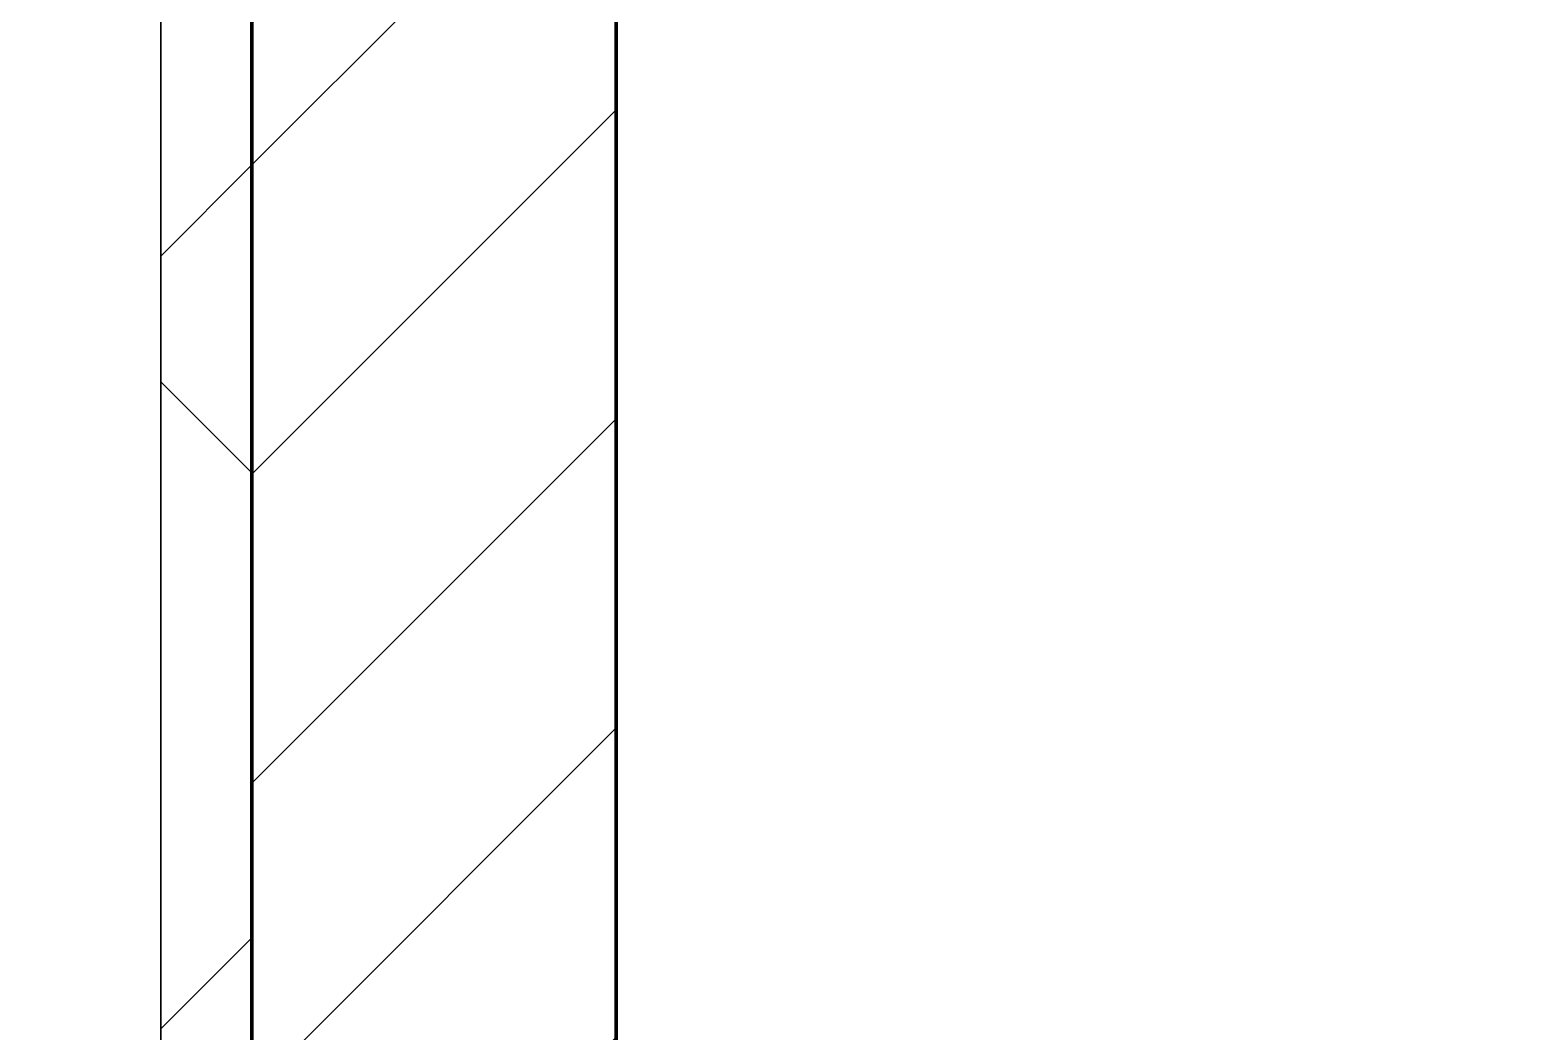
# Model space of a CAD drawing. Header units: millimetres. Extents: x -726012 to -647389, y -20772 to 18805.
# Drawn here: x -698800 to -697974, y 882 to 1432 of the extents above; entities that cross this region are included whole.
import ezdxf
from ezdxf.xclip import XClip

# ---------------------------------------------------------------- set-up
doc = ezdxf.new("R2010")
doc.units = ezdxf.units.MM
doc.header["$XCLIPFRAME"] = 0
for name, color, linetype, lineweight in [('A-GLAZ-CURT', 2, 'Continuous', 9), ('A-WALL', 5, 'Continuous', 35), ('A-WALL-FNSH', 2, 'Continuous', 35), ('A-WALL-PATT', 1, 'Continuous', 35)]:
    doc.layers.add(name, color=color, linetype=linetype, lineweight=lineweight)
doc.layers.add('A11_ALU.SOLID SHEET', color=2, linetype='Continuous')

# ---------------------------------------------------------------- blocks, each defined once
blk = doc.blocks.new('PPLS-PP19_Custom Tile Pattern - Custom Tile Pattern-V45-4233-01 ENLARGED MULTI-PURPOSE LEVEL - REFLECTED CEILING PLAN - SHEET 4')
at = {"layer": 'A-GLAZ-CURT'}
for p, q in [((-300, 0), (300, 0)), ((300, 0), (-300, 0)), ((195.99, 0), (213.31, 0)), ((213.31, 0), (195.99, 0)), ((230.06, 0), (300, 0)), ((-300, -50), (300, -50)), ((300, -50), (-300, -50))]:
    blk.add_line(p, q, dxfattribs=at)
for points, knots in [([(-114.1, 0), (-113, 0), (-108.61, 0), (-96.78, 0), (-71.33, 0), (-42.53, 0), (-12.78, 0), (4.23, 0), (9.43, 0), (10.04, 0)], [-5602.276082, -5602.276082, -5602.276082, -5602.276082, -5430.283136, -5103.229623, -4799.173296, -4065.652676, -3589.737505, -3285.047089, -3066.359526, -3066.359526, -3066.359526, -3066.359526]), ([(9.32, 0), (9.08, 0), (7.65, 0), (2.57, 0), (-12.23, 0), (-25.64, 0), (-40, 0), (-56.24, 0), (-75.59, 0), (-94, 0), (-109.74, 0), (-113.27, 0), (-114.09, 0)], [-2922.926651, -2922.926651, -2922.926651, -2922.926651, -2882.788014, -2720.818881, -2518.50168, -2125.455881, -1792.521578, -1466.981642, -1208.454564, -789.402658, -501.969187, -365.365831, -365.365831, -365.365831, -365.365831]), ([(31.18, 0), (25.97, 0), (11.99, 0), (-16.92, 0), (-47.42, 0), (-65.77, 0), (-66.37, 0), (-66.38, 0)], [-4496.803627, -4496.803627, -4496.803627, -4496.803627, -4222.080604, -3745.412743, -2981.410125, -2542.574734, -2498.224237, -2498.224237, -2498.224237, -2498.224237]), ([(50.25, 0), (45.19, 0), (36, 0), (24.07, 0), (12.82, 0), (-2.9, 0), (-20.62, 0), (-32.81, 0), (-44.85, 0), (-51.43, 0), (-51.79, 0)], [-2579.643523, -2579.643523, -2579.643523, -2579.643523, -2313.748533, -2106.613311, -1925.670641, -1617.263037, -1290.787923, -1039.307308, -819.71621, -644.910881, -644.910881, -644.910881, -644.910881]), ([(-31.66, 0), (-25.93, 0), (-16.06, 0), (2.5, 0), (8.65, 0), (9.48, 0)], [-3224.08875, -3224.08875, -3224.08875, -3224.08875, -2864.387349, -2439.246196, -2366.412601, -2366.412601, -2366.412601, -2366.412601]), ([(30.82, 0), (29.27, 0), (20.14, 0), (3.54, 0), (-14.59, 0), (-28.88, 0), (-31.35, 0)], [-10462.034656, -10462.034656, -10462.034656, -10462.034656, -10363.088938, -9884.23066, -9424.652049, -9299.586361, -9299.586361, -9299.586361, -9299.586361]), ([(-31.34, 0), (-28.39, 0), (-16.99, 0), (8.83, 0), (34.94, 0), (50.43, 0), (51.33, 0)], [-6062.162279, -6062.162279, -6062.162279, -6062.162279, -5862.463379, -5340.621928, -4573.028122, -4525.413698, -4525.413698, -4525.413698, -4525.413698]), ([(9.82, 0), (6.88, 0), (-2.77, 0), (-17.6, 0), (-28.63, 0), (-30.74, 0)], [-3484.195409, -3484.195409, -3484.195409, -3484.195409, -3333.063701, -2994.501669, -2710.888442, -2710.888442, -2710.888442, -2710.888442]), ([(-30.52, 0), (-27.11, 0), (-17.83, 0), (5.99, 0), (22.06, 0), (37.44, 0), (45.92, 0), (57.76, 0), (64.47, 0), (72.74, 0), (75.22, 0), (76.03, 0), (76.21, 0)], [-2323.618664, -2323.618664, -2323.618664, -2323.618664, -2142.497158, -1716.209403, -1206.526904, -1089.329421, -901.315459, -753.071572, -495.328968, -421.953223, -334.951786, -290.452333, -290.452333, -290.452333, -290.452333]), ([(8.33, 0), (8.19, 0), (7.18, 0), (0.32, 0), (-13.89, 0), (-24.92, 0), (-29.03, 0)], [-3574.286521, -3574.286521, -3574.286521, -3574.286521, -3526.962355, -3285.499107, -2903.012179, -2680.714891, -2680.714891, -2680.714891, -2680.714891]), ([(-28.57, 0), (-26.93, 0), (-20.29, 0), (-11.45, 0), (0.57, 0), (7.65, 0), (9.82, 0)], [-5361.429781, -5361.429781, -5361.429781, -5361.429781, -5261.36855, -5050.479954, -4785.90057, -4670.542186, -4670.542186, -4670.542186, -4670.542186]), ([(-15.19, 0), (-13.07, 0), (-2.77, 0), (7.85, 0), (9.05, 0)], [-461.142613, -461.142613, -461.142613, -461.142613, -429.606584, -425.607381, -425.607381, -425.607381, -425.607381]), ([(-2.63, 0), (-2.47, 0), (-1.22, 0), (3.76, 0), (8.9, 0), (9.79, 0)], [-226.825321, -226.825321, -226.825321, -226.825321, -220.269177, -206.416616, -203.628827, -203.628827, -203.628827, -203.628827]), ([(103.09, 0), (101.08, 0), (86.31, 0), (63.34, 0), (35.84, 0), (12, 0), (3.08, 0), (-1.67, 0), (-2.25, 0)], [-375.435014, -375.435014, -375.435014, -375.435014, -369.147452, -330.153101, -307.516438, -285.83788, -246.234814, -234.646884, -234.646884, -234.646884, -234.646884]), ([(24.69, 0), (24.54, 0), (20.99, 0), (15.59, 0), (11.01, 0), (9.77, 0)], [-4368.572414, -4368.572414, -4368.572414, -4368.572414, -4306.476363, -4080.000647, -3784.869105, -3784.869105, -3784.869105, -3784.869105]), ([(9.81, 0), (20.18, 0), (44.43, 0), (88.72, 0), (120.63, 0), (138.28, 0), (138.53, 0)], [-424.759145, -424.759145, -424.759145, -424.759145, -390.253598, -346.313304, -291.370682, -290.5735, -290.5735, -290.5735, -290.5735]), ([(9.85, 0), (12.88, 0), (16.09, 0), (22.91, 0), (31, 0), (39.04, 0), (51.19, 0), (58.74, 0), (61.34, 0), (61.45, 0)], [-2355.397076, -2355.397076, -2355.397076, -2355.397076, -2084.094819, -1956.422387, -1818.904206, -1645.594513, -1443.202566, -1228.752106, -1120.932285, -1120.932285, -1120.932285, -1120.932285]), ([(50.45, 0), (47.49, 0), (38.62, 0), (27.02, 0), (15.37, 0), (9.89, 0)], [-4259.967552, -4259.967552, -4259.967552, -4259.967552, -4098.545751, -3766.694881, -3485.427997, -3485.427997, -3485.427997, -3485.427997]), ([(10.05, 0), (11.7, 0), (17.04, 0), (22.54, 0), (24.49, 0)], [-203.360633, -203.360633, -203.360633, -203.360633, -198.214427, -187.717507, -187.717507, -187.717507, -187.717507]), ([(10.05, 0), (11.37, 0), (15.56, 0), (21.24, 0), (24.62, 0), (24.72, 0), (24.72, 0)], [-4666.429624, -4666.429624, -4666.429624, -4666.429624, -4596.498881, -4445.288762, -4384.376941, -4376.041937, -4376.041937, -4376.041937, -4376.041937]), ([(18.16, 0), (19.15, 0), (24.25, 0), (25.66, 0), (26.12, 0)], [-5700.113719, -5700.113719, -5700.113719, -5700.113719, -5554.232259, -5302.431367, -5302.431367, -5302.431367, -5302.431367]), ([(51.33, 0), (48.35, 0), (42.95, 0), (29.53, 0), (20.67, 0), (18.85, 0), (18.16, 0)], [-6513.556976, -6513.556976, -6513.556976, -6513.556976, -6314.283804, -6135.05769, -5972.647715, -5832.674503, -5832.674503, -5832.674503, -5832.674503]), ([(27.44, 0), (27.9, 0), (29.54, 0), (37.63, 0), (45.75, 0), (51.31, 0)], [-5037.309798, -5037.309798, -5037.309798, -5037.309798, -4887.603822, -4705.298446, -4388.669909, -4388.669909, -4388.669909, -4388.669909]), ([(27.89, 0), (29.09, 0), (33.4, 0), (48.37, 0), (71.92, 0), (100.57, 0), (116.36, 0), (128.63, 0), (128.95, 0)], [-147.777612, -147.777612, -147.777612, -147.777612, -135.792042, -118.513713, -97.899267, -63.759246, -39.050993, -35.895543, -35.895543, -35.895543, -35.895543]), ([(51.17, 0), (49.96, 0), (43.96, 0), (36.46, 0), (30.82, 0)], [-498.192126, -498.192126, -498.192126, -498.192126, -360.610861, 0, 0, 0, 0]), ([(136.44, 0), (121.66, 0), (86.93, 0), (51.16, 0), (31.18, 0)], [-106.750556, -106.750556, -106.750556, -106.750556, -59.610984, 0, 0, 0, 0]), ([(134.38, 0), (126.03, 0), (106.28, 0), (76.86, 0), (57.82, 0), (46.51, 0), (41.18, 0), (36.02, 0), (35.54, 0), (35.54, 0)], [-446.135004, -446.135004, -446.135004, -446.135004, -401.860199, -357.622665, -341.267687, -334.000314, -326.15566, -319.318397, -317.489778, -317.489778, -317.489778, -317.489778]), ([(36.29, 0), (37.77, 0), (43.72, 0), (48.41, 0), (50.21, 0)], [-314.598523, -314.598523, -314.598523, -314.598523, -305.899624, -299.838748, -299.838748, -299.838748, -299.838748]), ([(70.61, 0), (66.16, 0), (59.15, 0), (52.26, 0), (51.33, 0)], [-4647.237329, -4647.237329, -4647.237329, -4647.237329, -4326.416877, -4275.769291, -4275.769291, -4275.769291, -4275.769291]), ([(76.63, 0), (74.8, 0), (67.65, 0), (58.67, 0), (52.02, 0), (51.35, 0)], [-3095.572228, -3095.572228, -3095.572228, -3095.572228, -2950.589685, -2634.532728, -2598.856003, -2598.856003, -2598.856003, -2598.856003]), ([(51.4, 0), (54.63, 0), (66.87, 0), (95.91, 0), (122.89, 0), (131.14, 0), (133.34, 0)], [-298.471936, -298.471936, -298.471936, -298.471936, -287.17622, -249.500363, -194.761443, -159.62089, -159.62089, -159.62089, -159.62089]), ([(53.18, 0), (53.06, 0), (52.7, 0), (51.91, 0), (51.43, 0)], [-622.740158, -622.740158, -622.740158, -622.740158, -566.066452, -508.229377, -508.229377, -508.229377, -508.229377]), ([(114.39, 0), (114.2, 0), (112.08, 0), (105.42, 0), (92.38, 0), (85.59, 0), (74.4, 0), (62.26, 0), (55.34, 0), (52.01, 0), (51.57, 0)], [-8148.58938, -8148.58938, -8148.58938, -8148.58938, -8105.191388, -7723.759874, -7531.75727, -7135.649961, -6924.452779, -6738.82075, -6548.303034, -6518.871504, -6518.871504, -6518.871504, -6518.871504]), ([(51.96, 0), (59.92, 0), (71.85, 0), (82.12, 0), (83.66, 0)], [-4514.376165, -4514.376165, -4514.376165, -4514.376165, -4094.177415, -3869.465285, -3869.465285, -3869.465285, -3869.465285]), ([(52.06, 0), (52.43, 0), (59.78, 0), (71.67, 0), (84.83, 0), (86.01, 0), (92.51, 0), (94.33, 0)], [-4374.505878, -4374.505878, -4374.505878, -4374.505878, -4353.683244, -3960.84581, -3759.045785, -3336.541051, -2783.776468, -2783.776468, -2783.776468, -2783.776468]), ([(61.47, 0), (61.47, 0), (61.21, 0), (54.61, 0), (53.71, 0), (53.56, 0)], [-1113.311073, -1113.311073, -1113.311073, -1113.311073, -1096.402191, -891.204116, -747.28819, -747.28819, -747.28819, -747.28819]), ([(76.22, 0), (75.58, 0), (73.64, 0), (71.05, 0), (70.61, 0)], [-193.634889, -193.634889, -193.634889, -193.634889, -31.537676, 0, 0, 0, 0]), ([(94.4, 0), (94.4, 0), (94.64, 0), (99.11, 0), (108.97, 0), (119.78, 0), (128.84, 0), (133.72, 0)], [-2348.345796, -2348.345796, -2348.345796, -2348.345796, -2310.419338, -2233.599744, -2052.234781, -1843.028543, -1590.72941, -1590.72941, -1590.72941, -1590.72941]), ([(129.02, 0), (129.02, 0), (124.41, 0), (122.35, 0), (114.96, 0), (108.04, 0), (103.09, 0)], [-35.386604, -35.386604, -35.386604, -35.386604, -31.430235, -22.807238, -15.488593, 0, 0, 0, 0]), ([(133.59, 0), (133.32, 0), (130.97, 0), (126.24, 0), (118.6, 0), (114.23, 0), (111.98, 0), (105.66, 0), (105.23, 0), (105.23, 0)], [-9692.532631, -9692.532631, -9692.532631, -9692.532631, -9677.714971, -9567.007022, -9453.21225, -9220.200448, -9012.77275, -8966.157302, -8929.495943, -8929.495943, -8929.495943, -8929.495943]), ([(105.26, 0), (105.52, 0), (111.01, 0), (112.65, 0), (113.59, 0)], [-8920.561005, -8920.561005, -8920.561005, -8920.561005, -8814.835624, -8577.462505, -8577.462505, -8577.462505, -8577.462505]), ([(128.58, 0), (128.8, 0), (130.16, 0), (139.26, 0), (152.67, 0), (161.24, 0), (162.19, 0), (162.75, 0)], [-633.326174, -633.326174, -633.326174, -633.326174, -627.736123, -618.981161, -602.094757, -592.980799, -581.414464, -581.414464, -581.414464, -581.414464]), ([(133.72, 0), (133.28, 0), (131.75, 0), (129.87, 0), (129.11, 0)], [-655.57405, -655.57405, -655.57405, -655.57405, -651.020627, -640.742133, -640.742133, -640.742133, -640.742133]), ([(134.37, 0), (135.31, 0), (144.63, 0), (163.31, 0), (185.23, 0), (193.62, 0), (194.69, 0), (194.79, 0)], [-1579.475789, -1579.475789, -1579.475789, -1579.475789, -1530.39897, -1095.004608, -529.74427, -295.064701, -265.121568, -265.121568, -265.121568, -265.121568]), ([(157.9, 0), (156.77, 0), (151.67, 0), (143.69, 0), (136.97, 0), (134.38, 0)], [-10292.955006, -10292.955006, -10292.955006, -10292.955006, -10098.273015, -9847.788484, -9706.802601, -9706.802601, -9706.802601, -9706.802601]), ([(168.37, 0), (167.68, 0), (162.47, 0), (152, 0), (137.19, 0), (135.11, 0)], [-543.375029, -543.375029, -543.375029, -543.375029, -530.793311, -458.593899, -447.436494, -447.436494, -447.436494, -447.436494]), ([(193.8, 0), (193.33, 0), (190.11, 0), (183.13, 0), (171, 0), (161.95, 0), (161.28, 0), (158.35, 0), (157.85, 0), (157.77, 0)], [-11665.349007, -11665.349007, -11665.349007, -11665.349007, -11565.880756, -11105.624034, -10839.086983, -10768.332124, -10666.779182, -10580.760289, -10550.278881, -10550.278881, -10550.278881, -10550.278881]), ([(216.53, 0), (212.7, 0), (195.69, 0), (177.41, 0), (159.34, 0), (158.33, 0), (158.3, 0)], [-200.448217, -200.448217, -200.448217, -200.448217, -187.987675, -143.776725, -129.632772, -123.352749, -123.352749, -123.352749, -123.352749]), ([(159.07, 0), (159.13, 0), (160.84, 0), (165.21, 0), (174.15, 0), (185.98, 0), (208.82, 0), (219.42, 0), (230.06, 0)], [-115.643202, -115.643202, -115.643202, -115.643202, -114.681583, -87.660824, -65.295536, -41.623857, -24.459831, 0, 0, 0, 0]), ([(162.75, 0), (165.4, 0), (170.91, 0), (172.61, 0), (172.61, 0)], [-111.264224, -111.264224, -111.264224, -111.264224, -56.742688, -19.085662, -19.085662, -19.085662, -19.085662]), ([(247.1, 0), (246.76, 0), (245.04, 0), (238.34, 0), (226.56, 0), (221.1, 0), (200.27, 0), (182.99, 0), (174.27, 0), (169.67, 0), (168.99, 0)], [-9649.085549, -9649.085549, -9649.085549, -9649.085549, -9581.591397, -9406.094246, -9221.510254, -9016.44624, -8717.832359, -8253.978395, -8152.463617, -8069.855175, -8069.855175, -8069.855175, -8069.855175]), ([(215.22, 0), (214.62, 0), (210.55, 0), (203.98, 0), (187.54, 0), (175.3, 0), (169.49, 0)], [-203.825446, -203.825446, -203.825446, -203.825446, -198.527383, -184.406837, -162.427601, -142.916156, -142.916156, -142.916156, -142.916156]), ([(171.51, 0), (176.48, 0), (193.23, 0), (201.73, 0), (208.81, 0), (213.9, 0), (241.96, 0), (266.73, 0), (281.71, 0), (291.71, 0), (296.52, 0), (297.86, 0), (298.09, 0)], [-7971.819559, -7971.819559, -7971.819559, -7971.819559, -7784.112253, -7606.717214, -7289.299508, -7042.621073, -6582.165592, -6068.460911, -5766.029927, -5566.724884, -5280.360606, -5199.253518, -5199.253518, -5199.253518, -5199.253518]), ([(172.07, 0), (177.66, 0), (187.87, 0), (201.08, 0), (207.47, 0), (213.96, 0), (215.11, 0)], [-255.364076, -255.364076, -255.364076, -255.364076, -237.955587, -223.92608, -215.862851, -208.75215, -208.75215, -208.75215, -208.75215]), ([(300, 0), (286.53, 0), (258.66, 0), (230.74, 0), (217.37, 0)], [-285.253232, -285.253232, -285.253232, -285.253232, -244.693688, -201.365122, -201.365122, -201.365122, -201.365122]), ([(300, 0), (288.22, 0), (262, 0), (230.43, 0), (219.94, 0), (219.02, 0)], [-12528.858583, -12528.858583, -12528.858583, -12528.858583, -11905.454923, -11162.864862, -10856.732305, -10856.732305, -10856.732305, -10856.732305]), ([(219.9, 0), (220.86, 0), (227.84, 0), (242.06, 0), (246.54, 0), (246.96, 0)], [-10670.940496, -10670.940496, -10670.940496, -10670.940496, -10511.382485, -9925.173265, -9834.877357, -9834.877357, -9834.877357, -9834.877357]), ([(284.76, 0), (284.76, 0), (285.09, 0), (287.47, 0), (293.59, 0), (297.76, 0), (300, 0)], [-4110.630118, -4110.630118, -4110.630118, -4110.630118, -4053.389046, -3959.664717, -3862.421465, -3746.95702, -3746.95702, -3746.95702, -3746.95702]), ([(297.38, 0), (295.84, 0), (291.62, 0), (285.38, 0), (284.87, 0)], [-4803.172655, -4803.172655, -4803.172655, -4803.172655, -4358.271401, -4143.037883, -4143.037883, -4143.037883, -4143.037883])]:
    blk.add_open_spline(points, degree=3, knots=knots, dxfattribs=at)
for points in [[(24.49, 0), (25.23, 0), (25.72, 0), (26.04, 0)], [(80.35, 0), (79.57, 0), (78.27, 0), (76.63, 0)], [(84.06, 0), (83.48, 0), (82.41, 0), (81.72, 0)], [(137.1, 0), (136.39, 0), (135.51, 0), (134.41, 0)], [(168.74, 0), (168.74, 0), (169.81, 0), (171.51, 0)], [(195.11, 0), (194.91, 0), (194.44, 0), (193.8, 0)]]:
    blk.add_open_spline(points, degree=3, dxfattribs=at)
blk = doc.blocks.new('PPLS-PP19_Custom Tile Pattern - Custom Tile Pattern-V46-4233-01 ENLARGED MULTI-PURPOSE LEVEL - REFLECTED CEILING PLAN - SHEET 4')
at = {"layer": 'A-GLAZ-CURT'}
for p, q in [((-300, 0), (300, 0)), ((300, 0), (-300, 0)), ((-293.07, 0), (-275.75, 0)), ((-275.75, 0), (-293.07, 0)), ((-222.32, 0), (-216.58, 0)), ((-216.58, 0), (-222.32, 0)), ((-216.25, 0), (-205, 0)), ((-205, 0), (-216.25, 0)), ((-132.81, 0), (-126.08, 0)), ((-300, -50), (300, -50)), ((300, -50), (-300, -50))]:
    blk.add_line(p, q, dxfattribs=at)
at = {"layer": 'A-GLAZ-CURT', "flags": 128}
for points in [[(-300, 0), (-291.56, 0), (-283.3, 0), (-275.2, 0), (-267.26, 0), (-259.45, 0), (-251.77, 0), (-244.2, 0), (-236.74, 0), (-229.36, 0), (-222.06, 0), (-214.83, 0), (-207.71, 0), (-200.76, 0), (-194.02, 0), (-187.54, 0), (-181.38, 0), (-175.58, 0), (-170.25, 0), (-165.64, 0), (-162.01, 0), (-159.53, 0), (-157.46, 0), (-154.52, 0), (-149.42, 0), (-141.84, 0), (-133.46, 0)], [(-216.55, 0), (-222.63, 0), (-229.72, 0), (-236.97, 0), (-244.39, 0), (-251.96, 0), (-259.67, 0), (-267.51, 0), (-275.48, 0), (-283.55, 0), (-291.73, 0), (-300, 0)], [(-134.16, 0), (-140.03, 0), (-145.5, 0), (-150.63, 0), (-155.53, 0), (-160.27, 0), (-164.95, 0), (-169.65, 0), (-174.47, 0), (-179.49, 0), (-184.81, 0), (-190.44, 0), (-196.37, 0), (-202.58, 0), (-209.04, 0), (-215.73, 0)], [(-125.17, 0), (-128.55, 0), (-133.51, 0)]]:
    blk.add_lwpolyline(points, dxfattribs=at)
at = {"layer": 'A-GLAZ-CURT'}
for points, knots in [([(-300, 0), (-284.65, 0), (-236.57, 0), (-174.61, 0), (-129.95, 0), (-110.89, 0), (-99.78, 0), (-92.12, 0)], [-5323.127839, -5323.127839, -5323.127839, -5323.127839, -4502.809032, -2700.551212, -1002.059161, -460.363443, -12.655285, -12.655285, -12.655285, -12.655285]), ([(-216.56, 0), (-236.87, 0), (-263.55, 0), (-294.48, 0), (-300, 0)], [-15079.003928, -15079.003928, -15079.003928, -15079.003928, -13729.592194, -13439.944408, -13439.944408, -13439.944408, -13439.944408]), ([(-217.46, 0), (-223.86, 0), (-236, 0), (-255.22, 0), (-262.59, 0), (-264.9, 0), (-265.4, 0)], [-1195.397769, -1195.397769, -1195.397769, -1195.397769, -858.079193, -543.655514, -208.940337, 0, 0, 0, 0]), ([(-258.6, 0), (-257.91, 0), (-254.26, 0), (-241.25, 0), (-227.53, 0), (-218.86, 0), (-217.07, 0)], [-5722.54675, -5722.54675, -5722.54675, -5722.54675, -5657.471696, -5413.335975, -5017.494783, -4916.013316, -4916.013316, -4916.013316, -4916.013316]), ([(-133.82, 0), (-135.51, 0), (-137.8, 0), (-149.31, 0), (-162.01, 0), (-177.91, 0), (-199.46, 0), (-216.65, 0), (-231.26, 0), (-233.46, 0), (-234, 0)], [-2731.647847, -2731.647847, -2731.647847, -2731.647847, -2418.507304, -2308.929706, -2113.765672, -1763.376603, -1422.553702, -978.033455, -846.069444, -682.911962, -682.911962, -682.911962, -682.911962]), ([(-233.49, 0), (-233.44, 0), (-232.38, 0), (-230.74, 0), (-225.3, 0), (-223.63, 0)], [-455.274641, -455.274641, -455.274641, -455.274641, -440.605512, -119.536984, 0, 0, 0, 0]), ([(-223.63, 0), (-219.39, 0), (-206.17, 0), (-188.58, 0), (-169.02, 0), (-152.12, 0), (-136.84, 0), (-127.33, 0), (-124.19, 0), (-123.43, 0), (-123.28, 0)], [-5463.295695, -5463.295695, -5463.295695, -5463.295695, -5161.076232, -4739.070012, -4465.409639, -4149.119819, -3839.893365, -3647.167523, -3488.92562, -3439.852845, -3439.852845, -3439.852845, -3439.852845]), ([(-216.57, 0), (-215.26, 0), (-210.95, 0), (-200.2, 0), (-185.8, 0), (-171.77, 0), (-158.7, 0), (-157.22, 0)], [-4906.531008, -4906.531008, -4906.531008, -4906.531008, -4832.723979, -4666.091899, -4349.945572, -4000.813434, -3840.635403, -3840.635403, -3840.635403, -3840.635403]), ([(-137.88, 0), (-140.56, 0), (-147.66, 0), (-147.69, 0), (-158.72, 0), (-174.02, 0), (-185.59, 0), (-202.49, 0), (-212.97, 0), (-216.57, 0)], [-3187.727384, -3187.727384, -3187.727384, -3187.727384, -2919.378265, -2477.344047, -2237.412286, -2029.680487, -1755.085331, -1400.429864, -1210.924969, -1210.924969, -1210.924969, -1210.924969]), ([(-92.02, 0), (-104.1, 0), (-139.09, 0), (-184.81, 0), (-215.54, 0), (-216.22, 0)], [-18555.43007, -18555.43007, -18555.43007, -18555.43007, -17136.203329, -15131.813646, -15086.482777, -15086.482777, -15086.482777, -15086.482777]), ([(-152.35, 0), (-151.03, 0), (-147.71, 0), (-143.57, 0), (-138.62, 0)], [-3494.978217, -3494.978217, -3494.978217, -3494.978217, -3371.022232, -3227.460399, -3227.460399, -3227.460399, -3227.460399]), ([(-133.86, 0), (-134.87, 0), (-139.72, 0), (-147.46, 0), (-150.03, 0), (-150.57, 0)], [-5567.319408, -5567.319408, -5567.319408, -5567.319408, -5508.838257, -5298.784692, -5196.16478, -5196.16478, -5196.16478, -5196.16478]), ([(-150.34, 0), (-150.07, 0), (-147.75, 0), (-142.6, 0), (-127.26, 0), (-108.79, 0), (-98.08, 0), (-92.03, 0)], [-4948.728362, -4948.728362, -4948.728362, -4948.728362, -4883.323924, -4440.880425, -4054.690705, -3793.097032, -3479.896761, -3479.896761, -3479.896761, -3479.896761]), ([(-50.5, 0), (-51.13, 0), (-60.28, 0), (-78.2, 0), (-110.94, 0), (-130.52, 0), (-147.74, 0), (-149.07, 0)], [-8115.087814, -8115.087814, -8115.087814, -8115.087814, -8073.216054, -7508.296369, -7004.680444, -6449.282163, -6277.220794, -6277.220794, -6277.220794, -6277.220794]), ([(-148.23, 0), (-146.94, 0), (-140.15, 0), (-137.28, 0), (-133.93, 0), (-128.78, 0), (-126.5, 0)], [-6162.058746, -6162.058746, -6162.058746, -6162.058746, -6017.569127, -5560.701257, -5364.112219, -5231.017328, -5231.017328, -5231.017328, -5231.017328]), ([(-133.55, 0), (-135.02, 0), (-140.93, 0), (-146.11, 0), (-146.95, 0)], [-823.108664, -823.108664, -823.108664, -823.108664, -741.901385, -489.130243, -489.130243, -489.130243, -489.130243]), ([(-146.69, 0), (-146.59, 0), (-145.49, 0), (-135.69, 0), (-128.29, 0), (-125.15, 0)], [-420.34245, -420.34245, -420.34245, -420.34245, -406.956646, -290.263673, 0, 0, 0, 0]), ([(-118.78, 0), (-121.86, 0), (-125.61, 0), (-131.34, 0), (-133.51, 0)], [-5938.474035, -5938.474035, -5938.474035, -5938.474035, -5700.061948, -5574.073, -5574.073, -5574.073, -5574.073]), ([(-120.13, 0), (-120.14, 0), (-120.24, 0), (-121.29, 0), (-129.03, 0), (-133.49, 0)], [-2933.992132, -2933.992132, -2933.992132, -2933.992132, -2920.575025, -2840.280255, -2734.257442, -2734.257442, -2734.257442, -2734.257442]), ([(-132.86, 0), (-132.09, 0), (-128.96, 0), (-117.33, 0), (-92.04, 0), (-74.02, 0), (-62.74, 0), (-60.36, 0), (-59.97, 0)], [-7510.181119, -7510.181119, -7510.181119, -7510.181119, -7293.749979, -6839.55839, -6236.997189, -5713.340575, -5140.470607, -5006.787413, -5006.787413, -5006.787413, -5006.787413]), ([(-86.16, 0), (-91.37, 0), (-104.13, 0), (-120.7, 0), (-130.68, 0), (-132.59, 0)], [-1681.3698, -1681.3698, -1681.3698, -1681.3698, -1374.161226, -945.742622, -840.6849, -840.6849, -840.6849, -840.6849]), ([(-113.43, 0), (-113.44, 0), (-113.96, 0), (-119.73, 0), (-125.43, 0), (-127.03, 0), (-127.41, 0)], [-328.499627, -328.499627, -328.499627, -328.499627, -282.672656, -98.539552, -24.539552, 0, 0, 0, 0]), ([(-126.5, 0), (-122.44, 0), (-110.13, 0), (-98.88, 0), (-92.02, 0)], [-5231.017328, -5231.017328, -5231.017328, -5231.017328, -4994.692869, -4613.492902, -4613.492902, -4613.492902, -4613.492902]), ([(-125.15, 0), (-124.93, 0), (-121.96, 0), (-113.01, 0), (-101.38, 0), (-95.14, 0), (-92.02, 0)], [-3362.7396, -3362.7396, -3362.7396, -3362.7396, -3342.215224, -3074.362186, -2902.289527, -2734.924649, -2734.924649, -2734.924649, -2734.924649]), ([(-122.08, 0), (-122.01, 0), (-121.69, 0), (-121.2, 0), (-120.88, 0)], [-3136.336417, -3136.336417, -3136.336417, -3136.336417, -3110.304437, -3035.164275, -3035.164275, -3035.164275, -3035.164275]), ([(-92.02, 0), (-97.05, 0), (-104.37, 0), (-114.02, 0), (-117.28, 0), (-118.78, 0)], [-492.309053, -492.309053, -492.309053, -492.309053, -229.489605, -116.330425, 0, 0, 0, 0]), ([(-117.74, 0), (-117.19, 0), (-114.78, 0), (-113.43, 0), (-113.43, 0)], [-821.249067, -821.249067, -821.249067, -821.249067, -394.672656, -330.879064, -330.879064, -330.879064, -330.879064]), ([(-92.03, 0), (-98.35, 0), (-109.3, 0), (-116.56, 0), (-117.56, 0)], [-1964.743604, -1964.743604, -1964.743604, -1964.743604, -1433.981041, -985.49888, -985.49888, -985.49888, -985.49888]), ([(-115.82, 0), (-114.96, 0), (-110.41, 0), (-96.78, 0), (-71.33, 0), (-42.53, 0), (-12.78, 0), (4.23, 0), (9.64, 0), (10.14, 0), (10.18, 0)], [-5724.064692, -5724.064692, -5724.064692, -5724.064692, -5430.283136, -5103.229623, -4799.173296, -4065.652676, -3589.737505, -3285.047089, -3066.359526, -3044.715262, -3044.715262, -3044.715262, -3044.715262]), ([(-92.84, 0), (-94.03, 0), (-100.65, 0), (-112.01, 0), (-114.94, 0), (-115.63, 0)], [-852.520273, -852.520273, -852.520273, -852.520273, -789.402658, -501.969187, -243.577221, -243.577221, -243.577221, -243.577221]), ([(-51.36, 0), (-53.43, 0), (-60.28, 0), (-74.09, 0), (-85.56, 0), (-92.03, 0)], [-1583.251936, -1583.251936, -1583.251936, -1583.251936, -1466.981642, -1208.454564, -866.800673, -866.800673, -866.800673, -866.800673]), ([(-36.33, 0), (-36.43, 0), (-37.27, 0), (-45.02, 0), (-46.13, 0), (-60.59, 0), (-76.57, 0), (-87.19, 0), (-91.88, 0)], [-1855.773136, -1855.773136, -1855.773136, -1855.773136, -1810.870157, -1672.078046, -1405.135169, -1060.00838, -740.068933, -494.872836, -494.872836, -494.872836, -494.872836]), ([(-91.87, 0), (-89.51, 0), (-81.79, 0), (-71.67, 0), (-65.93, 0), (-65.07, 0)], [-2732.225925, -2732.225925, -2732.225925, -2732.225925, -2605.247022, -2322.099534, -2241.8264, -2241.8264, -2241.8264, -2241.8264]), ([(-36.62, 0), (-36.62, 0), (-40.35, 0), (-44.32, 0), (-58.97, 0), (-78.5, 0), (-89.16, 0), (-91.81, 0)], [-4069.478503, -4069.478503, -4069.478503, -4069.478503, -3858.647035, -3538.256648, -2842.901703, -2193.204658, -1970.99776, -1970.99776, -1970.99776, -1970.99776]), ([(-91.74, 0), (-90.56, 0), (-79.8, 0), (-63.44, 0), (-54.99, 0), (-51.6, 0), (-50.82, 0)], [-4608.27717, -4608.27717, -4608.27717, -4608.27717, -4542.524482, -4008.285538, -3689.699207, -3611.892917, -3611.892917, -3611.892917, -3611.892917]), ([(-72.93, 0), (-75.51, 0), (-81.52, 0), (-88.5, 0), (-91.56, 0)], [-19442.345229, -19442.345229, -19442.345229, -19442.345229, -18935.241197, -18573.269911, -18573.269911, -18573.269911, -18573.269911]), ([(-91.46, 0), (-90.09, 0), (-84.7, 0), (-77.43, 0), (-72.73, 0), (-72.64, 0), (-72.64, 0)], [-19832.387487, -19832.387487, -19832.387487, -19832.387487, -19753.885894, -19541.04734, -19478.625389, -19471.062469, -19471.062469, -19471.062469, -19471.062469]), ([(-91.12, 0), (-89.93, 0), (-83.7, 0), (-75.26, 0), (-68.41, 0), (-65.12, 0), (-63.63, 0)], [-3464.109854, -3464.109854, -3464.109854, -3464.109854, -3402.597032, -3144.956779, -3050.982048, -2969.237017, -2969.237017, -2969.237017, -2969.237017]), ([(-63.96, 0), (-64.13, 0), (-72.5, 0), (-80.63, 0), (-86.16, 0)], [-2171.769325, -2171.769325, -2171.769325, -2171.769325, -2007.031671, -1681.3698, -1681.3698, -1681.3698, -1681.3698]), ([(-29.03, 0), (-33.97, 0), (-43.74, 0), (-56.37, 0), (-71.66, 0), (-77.83, 0), (-82.66, 0), (-83.28, 0), (-83.28, 0)], [-2680.714891, -2680.714891, -2680.714891, -2680.714891, -2413.671296, -2161.752162, -2006.592567, -1646.621388, -1424.436217, -1393.971743, -1393.971743, -1393.971743, -1393.971743]), ([(-83.28, 0), (-83.28, 0), (-82.91, 0), (-76.14, 0), (-62.97, 0), (-48.14, 0), (-36.49, 0), (-33.57, 0), (-29.94, 0), (-28.57, 0)], [-1393.4169, -1393.4169, -1393.4169, -1393.4169, -1353.722004, -1274.333717, -1073.56893, -651.549973, -296.515819, -83.513472, 0, 0, 0, 0]), ([(-66.39, 0), (-66.39, 0), (-63.63, 0), (-58.22, 0), (-52.37, 0), (-51.03, 0)], [-2493.31794, -2493.31794, -2493.31794, -2493.31794, -2315.303971, -1809.437387, -1665.482825, -1665.482825, -1665.482825, -1665.482825]), ([(-50.86, 0), (-51.12, 0), (-58.42, 0), (-65.77, 0), (-66.37, 0), (-66.38, 0)], [-2997.869085, -2997.869085, -2997.869085, -2997.869085, -2981.410125, -2542.574734, -2498.224237, -2498.224237, -2498.224237, -2498.224237]), ([(-63.63, 0), (-61.49, 0), (-57.39, 0), (-54.49, 0), (-45.2, 0), (-40.79, 0), (-40.46, 0), (-40.44, 0)], [-2969.237017, -2969.237017, -2969.237017, -2969.237017, -2851.217951, -2734.127174, -2474.780881, -2410.990208, -2350.645972, -2350.645972, -2350.645972, -2350.645972]), ([(-58.83, 0), (-58.37, 0), (-57.29, 0), (-54.89, 0), (-51.27, 0), (-50.75, 0)], [-4859.52896, -4859.52896, -4859.52896, -4859.52896, -4680.891996, -4469.85053, -4437.375646, -4437.375646, -4437.375646, -4437.375646]), ([(-51.83, 0), (-51.83, 0), (-51.8, 0), (-51.39, 0), (-50.88, 0)], [-632.814994, -632.814994, -632.814994, -632.814994, -627.965721, -567.565867, -567.565867, -567.565867, -567.565867]), ([(76.63, 0), (74.8, 0), (67.65, 0), (53.52, 0), (37, 0), (24.07, 0), (12.82, 0), (-2.9, 0), (-20.62, 0), (-32.81, 0), (-44.85, 0), (-51.43, 0), (-51.79, 0)], [-3095.572228, -3095.572228, -3095.572228, -3095.572228, -2950.589685, -2634.532728, -2313.748533, -2106.613311, -1925.670641, -1617.263037, -1290.787923, -1039.307308, -819.71621, -644.910881, -644.910881, -644.910881, -644.910881]), ([(-50.59, 0), (-49.99, 0), (-46.69, 0), (-30.79, 0), (-18.03, 0), (8.61, 0), (15.02, 0), (22.91, 0), (31, 0), (39.04, 0), (51.19, 0), (58.74, 0), (61.34, 0), (61.45, 0)], [-3604.084483, -3604.084483, -3604.084483, -3604.084483, -3546.54457, -3315.260113, -2864.387349, -2439.246196, -2084.094819, -1956.422387, -1818.904206, -1645.594513, -1443.202566, -1228.752106, -1120.932285, -1120.932285, -1120.932285, -1120.932285]), ([(31.18, 0), (25.97, 0), (11.99, 0), (-16.47, 0), (-38.59, 0), (-50.52, 0)], [-4496.803627, -4496.803627, -4496.803627, -4496.803627, -4222.080604, -3745.412743, -3004.908282, -3004.908282, -3004.908282, -3004.908282]), ([(-50.52, 0), (-44.13, 0), (-33.76, 0), (-29.82, 0), (-29.19, 0)], [-1647.147294, -1647.147294, -1647.147294, -1647.147294, -963.711516, -666.19313, -666.19313, -666.19313, -666.19313]), ([(9.32, 0), (9.08, 0), (7.65, 0), (2.57, 0), (-12.23, 0), (-25.64, 0), (-38.19, 0), (-47.07, 0), (-50.49, 0)], [-2922.926651, -2922.926651, -2922.926651, -2922.926651, -2882.788014, -2720.818881, -2518.50168, -2125.455881, -1792.521578, -1599.537214, -1599.537214, -1599.537214, -1599.537214]), ([(-49.79, 0), (-48.17, 0), (-45.36, 0), (-42.62, 0), (-41.76, 0)], [-4417.7536, -4417.7536, -4417.7536, -4417.7536, -4321.566175, -4270.495146, -4270.495146, -4270.495146, -4270.495146]), ([(-26.75, 0), (-27.82, 0), (-35.35, 0), (-43.61, 0), (-49.51, 0)], [-8718.362214, -8718.362214, -8718.362214, -8718.362214, -8532.293389, -8137.138066, -8137.138066, -8137.138066, -8137.138066]), ([(-49.48, 0), (-49.41, 0), (-47.15, 0), (-46.01, 0), (-40.22, 0), (-36.78, 0)], [-515.928705, -515.928705, -515.928705, -515.928705, -508.377888, -260.442412, 0, 0, 0, 0])]:
    blk.add_open_spline(points, degree=3, knots=knots, dxfattribs=at)
blk.add_open_spline([(-127.41, 0), (-131.24, 0), (-132.77, 0), (-133.7, 0)], degree=3, dxfattribs=at)
blk = doc.blocks.new('*U885')
at = {"layer": 'A-GLAZ-CURT', "rotation": 90}
for name, p in [('PPLS-PP19_Custom Tile Pattern - Custom Tile Pattern-V46-4233-01 ENLARGED MULTI-PURPOSE LEVEL - REFLECTED CEILING PLAN - SHEET 4', (-22445.85, 9020.41)), ('PPLS-PP19_Custom Tile Pattern - Custom Tile Pattern-V45-4233-01 ENLARGED MULTI-PURPOSE LEVEL - REFLECTED CEILING PLAN - SHEET 4', (-22445.85, 8420.41))]:
    blk.add_blockref(name, p, dxfattribs=at)
blk = doc.blocks.new('*U1287')
blk.add_lwpolyline([(21173.36, -580), (28210, -580), (28210, -6849.96), (45954.15, -6849.96), (45954.15, 600), (82995.06, 600), (83086.47, 650), (90052, 650), (90392, 990), (103159.16, 990), (103159.16, 4990), (21173.36, 4990), (21173.36, 3485.45), (21203.36, 3485.45), (21203.36, 925.54), (21173.36, 925.54), (21173.36, -580)])

msp = doc.modelspace()

# ---------------------------------------------------------------- hatches: boundary and pattern name
at = {"layer": 'A-WALL-PATT', "lineweight": 9}
h = msp.add_hatch(dxfattribs=at)
h.set_pattern_fill('FP_3', color=256, style=0, pattern_type=2)
h.set_pattern_definition([(45, (0, 0), (-212.13203, 212.13203), []), (135, (0, 0), (-212.13203, -212.13203), [])])
h.paths.add_polyline_path([(-698678.22, -3320.94), (-698678.22, 4179.02), (-698728.22, 4179.02), (-698728.22, -3320.94)])
h = msp.add_hatch(dxfattribs=at)
h.set_pattern_fill('FP_2', color=256, style=0, pattern_type=2)
h.set_pattern_definition([(45, (0, 0), (-84.852814, 84.852814), [])])
h.paths.add_polyline_path([(-698678.22, -4540.98), (-698478.22, -4540.98), (-698478.22, 4129.02), (-698678.22, 4129.02), (-698678.22, -4217.27)])

# ---------------------------------------------------------------- linework, layer by layer
at = {"layer": 'A-WALL', "color": 7, "lineweight": 70}
for p, q in [((-698678.22, -3320.94), (-698678.22, 4129.02)), ((-698478.22, 3929.02), (-698478.22, -4540.98))]:
    msp.add_line(p, q, dxfattribs=at)
at = {"layer": 'A-WALL-FNSH', "color": 250}
for p, q in [((-698728.22, -3270.94), (-698728.22, 4179.02)), ((-698678.22, 4129.02), (-698678.22, -3320.94))]:
    msp.add_line(p, q, dxfattribs=at)

# ---------------------------------------------------------------- block references
msp.add_blockref('*U885', (-676282.37, -7541.39))

# ---------------------------------------------------------------- next in the draw order: block references
at = {"layer": 'A11_ALU.SOLID SHEET'}
ref = msp.add_blockref('*U1287', (-744682.37, 3579.02), dxfattribs=at)
XClip(ref).set_block_clipping_path([(22516.8245944298, -23612.0000696909), (92487.8891097467, 7199.9972603897)])

doc.saveas('drawing.dxf')
